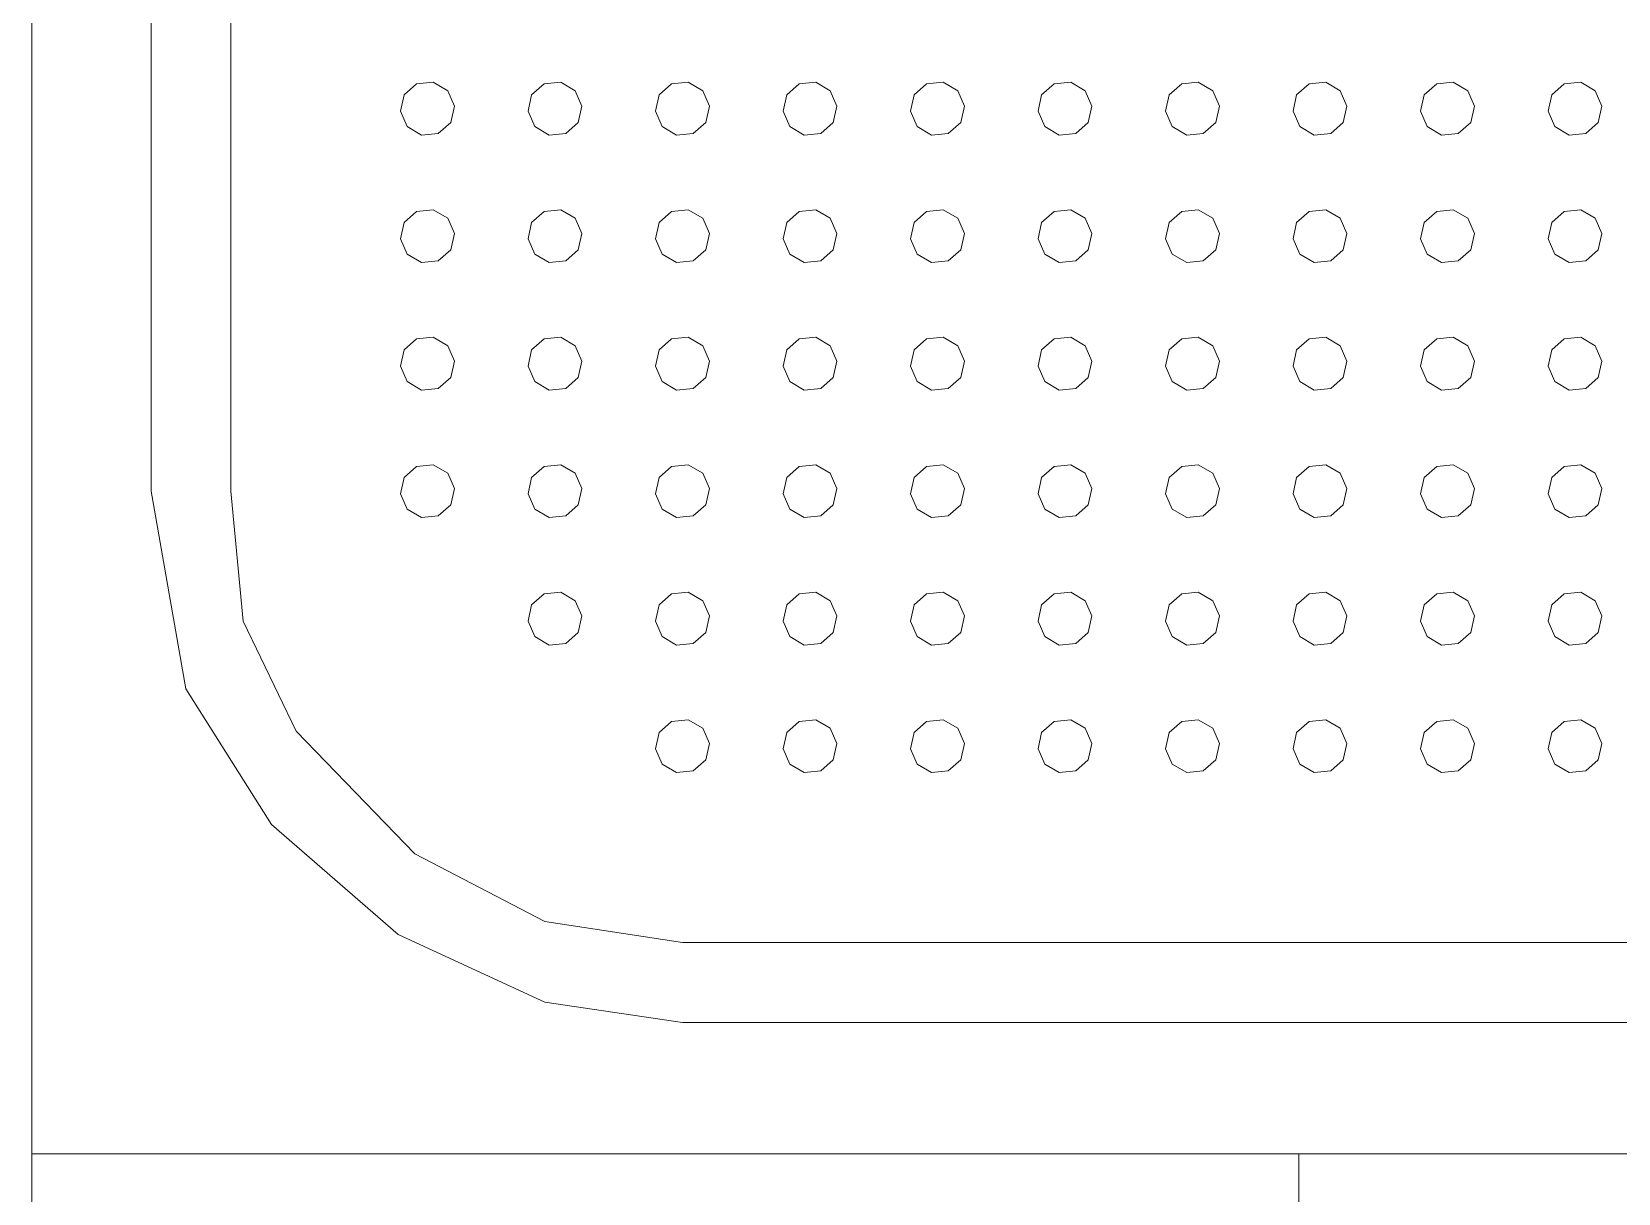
# Model space of a CAD drawing. Header units: millimetres. Extents: x -32 to 1412, y -324 to 2887.
# Drawn here: x 1032.841 to 1033.342, y 2057.147 to 2057.513 of the extents above; entities that cross this region are included whole.
import ezdxf

# ---------------------------------------------------------------- set-up
doc = ezdxf.new("R2010")
doc.units = ezdxf.units.MM
doc.header["$LTSCALE"] = 0.5
doc.layers.add('arquitetura', color=252, linetype='CONTINUOUS', lineweight=5)

msp = doc.modelspace()

# ---------------------------------------------------------------- linework, layer by layer
at = {"layer": 'arquitetura', "color": 252}
for p, q in [((1032.84123, 2057.90913), (1032.84123, 2056.20913)), ((1032.84123, 2057.90913), (1032.84123, 2057.15913)), ((1032.84123, 2057.15913), (1032.84123, 2057.90913)), ((1032.87895, 2057.3683), (1032.87895, 2057.85884)), ((1032.90411, 2057.3683), (1032.90411, 2057.83368)), ((1032.9588, 2057.49337), (1032.96274, 2057.49687)), ((1032.96274, 2057.49687), (1032.968, 2057.49738)), ((1032.968, 2057.49738), (1032.97254, 2057.49471)), ((1032.99905, 2057.49337), (1033.00299, 2057.49687)), ((1033.00299, 2057.49687), (1033.00824, 2057.49738)), ((1033.00824, 2057.49738), (1033.01279, 2057.49471)), ((1033.0393, 2057.49337), (1033.04324, 2057.49687)), ((1033.04324, 2057.49687), (1033.04849, 2057.49738)), ((1033.04849, 2057.49738), (1033.05304, 2057.49471)), ((1033.07955, 2057.49337), (1033.08349, 2057.49687)), ((1033.08349, 2057.49687), (1033.08874, 2057.49738)), ((1033.08874, 2057.49738), (1033.09329, 2057.49471)), ((1033.11979, 2057.49337), (1033.12374, 2057.49687)), ((1033.12374, 2057.49687), (1033.12899, 2057.49738)), ((1033.12899, 2057.49738), (1033.13354, 2057.49471)), ((1033.16004, 2057.49337), (1033.16399, 2057.49687)), ((1033.16399, 2057.49687), (1033.16924, 2057.49738)), ((1033.16924, 2057.49738), (1033.17379, 2057.49471)), ((1033.20029, 2057.49337), (1033.20424, 2057.49687)), ((1033.20424, 2057.49687), (1033.20949, 2057.49738)), ((1033.20949, 2057.49738), (1033.21404, 2057.49471)), ((1033.24054, 2057.49337), (1033.24449, 2057.49687)), ((1033.24449, 2057.49687), (1033.24974, 2057.49738)), ((1033.24974, 2057.49738), (1033.25429, 2057.49471)), ((1033.28079, 2057.49337), (1033.28474, 2057.49687)), ((1033.28474, 2057.49687), (1033.28999, 2057.49738)), ((1033.28999, 2057.49738), (1033.29454, 2057.49471)), ((1033.32104, 2057.49337), (1033.32499, 2057.49687)), ((1033.32499, 2057.49687), (1033.33024, 2057.49738)), ((1033.33024, 2057.49738), (1033.33479, 2057.49471)), ((1032.95766, 2057.48822), (1032.9588, 2057.49337)), ((1032.97254, 2057.49471), (1032.97465, 2057.48987)), ((1032.99791, 2057.48822), (1032.99905, 2057.49337)), ((1033.01279, 2057.49471), (1033.0149, 2057.48987)), ((1033.03816, 2057.48822), (1033.0393, 2057.49337)), ((1033.05304, 2057.49471), (1033.05515, 2057.48987)), ((1033.07841, 2057.48822), (1033.07955, 2057.49337)), ((1033.09329, 2057.49471), (1033.0954, 2057.48987)), ((1033.11866, 2057.48822), (1033.11979, 2057.49337)), ((1033.13354, 2057.49471), (1033.13565, 2057.48987)), ((1033.15891, 2057.48822), (1033.16004, 2057.49337)), ((1033.17379, 2057.49471), (1033.1759, 2057.48987)), ((1033.19916, 2057.48822), (1033.20029, 2057.49337)), ((1033.21404, 2057.49471), (1033.21615, 2057.48987)), ((1033.23941, 2057.48822), (1033.24054, 2057.49337)), ((1033.25429, 2057.49471), (1033.2564, 2057.48987)), ((1033.27966, 2057.48822), (1033.28079, 2057.49337)), ((1033.29454, 2057.49471), (1033.29665, 2057.48987)), ((1033.31991, 2057.48822), (1033.32104, 2057.49337)), ((1033.33479, 2057.49471), (1033.3369, 2057.48987)), ((1032.95977, 2057.48338), (1032.95766, 2057.48822)), ((1032.97465, 2057.48987), (1032.97352, 2057.48472)), ((1033.00002, 2057.48338), (1032.99791, 2057.48822)), ((1033.0149, 2057.48987), (1033.01377, 2057.48472)), ((1033.04027, 2057.48338), (1033.03816, 2057.48822)), ((1033.05515, 2057.48987), (1033.05402, 2057.48472)), ((1033.08052, 2057.48338), (1033.07841, 2057.48822)), ((1033.0954, 2057.48987), (1033.09427, 2057.48472)), ((1033.12077, 2057.48338), (1033.11866, 2057.48822)), ((1033.13565, 2057.48987), (1033.13452, 2057.48472)), ((1033.16102, 2057.48338), (1033.15891, 2057.48822)), ((1033.1759, 2057.48987), (1033.17476, 2057.48472)), ((1033.20127, 2057.48338), (1033.19916, 2057.48822)), ((1033.21615, 2057.48987), (1033.21501, 2057.48472)), ((1033.24152, 2057.48338), (1033.23941, 2057.48822)), ((1033.2564, 2057.48987), (1033.25526, 2057.48472)), ((1033.28177, 2057.48338), (1033.27966, 2057.48822)), ((1033.29665, 2057.48987), (1033.29551, 2057.48472)), ((1033.32202, 2057.48338), (1033.31991, 2057.48822)), ((1033.3369, 2057.48987), (1033.33576, 2057.48472)), ((1032.96432, 2057.48071), (1032.95977, 2057.48338)), ((1032.96957, 2057.48122), (1032.96432, 2057.48071)), ((1032.97352, 2057.48472), (1032.96957, 2057.48122)), ((1033.00457, 2057.48071), (1033.00002, 2057.48338)), ((1033.00982, 2057.48122), (1033.00457, 2057.48071)), ((1033.01377, 2057.48472), (1033.00982, 2057.48122)), ((1033.04482, 2057.48071), (1033.04027, 2057.48338)), ((1033.05007, 2057.48122), (1033.04482, 2057.48071)), ((1033.05402, 2057.48472), (1033.05007, 2057.48122)), ((1033.08507, 2057.48071), (1033.08052, 2057.48338)), ((1033.09032, 2057.48122), (1033.08507, 2057.48071)), ((1033.09427, 2057.48472), (1033.09032, 2057.48122)), ((1033.12532, 2057.48071), (1033.12077, 2057.48338)), ((1033.13057, 2057.48122), (1033.12532, 2057.48071)), ((1033.13452, 2057.48472), (1033.13057, 2057.48122)), ((1033.16557, 2057.48071), (1033.16102, 2057.48338)), ((1033.17082, 2057.48122), (1033.16557, 2057.48071)), ((1033.17476, 2057.48472), (1033.17082, 2057.48122)), ((1033.20582, 2057.48071), (1033.20127, 2057.48338)), ((1033.21107, 2057.48122), (1033.20582, 2057.48071)), ((1033.21501, 2057.48472), (1033.21107, 2057.48122)), ((1033.24607, 2057.48071), (1033.24152, 2057.48338)), ((1033.25132, 2057.48122), (1033.24607, 2057.48071)), ((1033.25526, 2057.48472), (1033.25132, 2057.48122)), ((1033.28631, 2057.48071), (1033.28177, 2057.48338)), ((1033.29157, 2057.48122), (1033.28631, 2057.48071)), ((1033.29551, 2057.48472), (1033.29157, 2057.48122)), ((1033.32656, 2057.48071), (1033.32202, 2057.48338)), ((1033.33181, 2057.48122), (1033.32656, 2057.48071)), ((1033.33576, 2057.48472), (1033.33181, 2057.48122)), ((1032.9588, 2057.45312), (1032.96274, 2057.45662)), ((1032.96274, 2057.45662), (1032.968, 2057.45713)), ((1032.968, 2057.45713), (1032.97254, 2057.45446)), ((1032.99905, 2057.45312), (1033.00299, 2057.45662)), ((1033.00299, 2057.45662), (1033.00824, 2057.45713)), ((1033.00824, 2057.45713), (1033.01279, 2057.45446)), ((1033.0393, 2057.45312), (1033.04324, 2057.45662)), ((1033.04324, 2057.45662), (1033.04849, 2057.45713)), ((1033.04849, 2057.45713), (1033.05304, 2057.45446)), ((1033.07955, 2057.45312), (1033.08349, 2057.45662)), ((1033.08349, 2057.45662), (1033.08874, 2057.45713)), ((1033.08874, 2057.45713), (1033.09329, 2057.45446)), ((1033.11979, 2057.45312), (1033.12374, 2057.45662)), ((1033.12374, 2057.45662), (1033.12899, 2057.45713)), ((1033.12899, 2057.45713), (1033.13354, 2057.45446)), ((1033.16004, 2057.45312), (1033.16399, 2057.45662)), ((1033.16399, 2057.45662), (1033.16924, 2057.45713)), ((1033.16924, 2057.45713), (1033.17379, 2057.45446)), ((1033.20029, 2057.45312), (1033.20424, 2057.45662)), ((1033.20424, 2057.45662), (1033.20949, 2057.45713)), ((1033.20949, 2057.45713), (1033.21404, 2057.45446)), ((1033.24054, 2057.45312), (1033.24449, 2057.45662)), ((1033.24449, 2057.45662), (1033.24974, 2057.45713)), ((1033.24974, 2057.45713), (1033.25429, 2057.45446)), ((1033.28079, 2057.45312), (1033.28474, 2057.45662)), ((1033.28474, 2057.45662), (1033.28999, 2057.45713)), ((1033.28999, 2057.45713), (1033.29454, 2057.45446)), ((1033.32104, 2057.45312), (1033.32499, 2057.45662)), ((1033.32499, 2057.45662), (1033.33024, 2057.45713)), ((1033.33024, 2057.45713), (1033.33479, 2057.45446)), ((1032.95766, 2057.44797), (1032.9588, 2057.45312)), ((1032.97254, 2057.45446), (1032.97465, 2057.44962)), ((1032.99791, 2057.44797), (1032.99905, 2057.45312)), ((1033.01279, 2057.45446), (1033.0149, 2057.44962)), ((1033.03816, 2057.44797), (1033.0393, 2057.45312)), ((1033.05304, 2057.45446), (1033.05515, 2057.44962)), ((1033.07841, 2057.44797), (1033.07955, 2057.45312)), ((1033.09329, 2057.45446), (1033.0954, 2057.44962)), ((1033.11866, 2057.44797), (1033.11979, 2057.45312)), ((1033.13354, 2057.45446), (1033.13565, 2057.44962)), ((1033.15891, 2057.44797), (1033.16004, 2057.45312)), ((1033.17379, 2057.45446), (1033.1759, 2057.44962)), ((1033.19916, 2057.44797), (1033.20029, 2057.45312)), ((1033.21404, 2057.45446), (1033.21615, 2057.44962)), ((1033.23941, 2057.44797), (1033.24054, 2057.45312)), ((1033.25429, 2057.45446), (1033.2564, 2057.44962)), ((1033.27966, 2057.44797), (1033.28079, 2057.45312)), ((1033.29454, 2057.45446), (1033.29665, 2057.44962)), ((1033.31991, 2057.44797), (1033.32104, 2057.45312)), ((1033.33479, 2057.45446), (1033.3369, 2057.44962)), ((1032.95977, 2057.44313), (1032.95766, 2057.44797)), ((1032.97465, 2057.44962), (1032.97352, 2057.44447)), ((1033.00002, 2057.44313), (1032.99791, 2057.44797)), ((1033.0149, 2057.44962), (1033.01377, 2057.44447)), ((1033.04027, 2057.44313), (1033.03816, 2057.44797)), ((1033.05515, 2057.44962), (1033.05402, 2057.44447)), ((1033.08052, 2057.44313), (1033.07841, 2057.44797)), ((1033.0954, 2057.44962), (1033.09427, 2057.44447)), ((1033.12077, 2057.44313), (1033.11866, 2057.44797)), ((1033.13565, 2057.44962), (1033.13452, 2057.44447)), ((1033.16102, 2057.44313), (1033.15891, 2057.44797)), ((1033.1759, 2057.44962), (1033.17476, 2057.44447)), ((1033.20127, 2057.44313), (1033.19916, 2057.44797)), ((1033.21615, 2057.44962), (1033.21501, 2057.44447)), ((1033.24152, 2057.44313), (1033.23941, 2057.44797)), ((1033.2564, 2057.44962), (1033.25526, 2057.44447)), ((1033.28177, 2057.44313), (1033.27966, 2057.44797)), ((1033.29665, 2057.44962), (1033.29551, 2057.44447)), ((1033.32202, 2057.44313), (1033.31991, 2057.44797)), ((1033.3369, 2057.44962), (1033.33576, 2057.44447)), ((1032.96432, 2057.44046), (1032.95977, 2057.44313)), ((1032.96957, 2057.44097), (1032.96432, 2057.44046)), ((1032.97352, 2057.44447), (1032.96957, 2057.44097)), ((1033.00457, 2057.44046), (1033.00002, 2057.44313)), ((1033.00982, 2057.44097), (1033.00457, 2057.44046)), ((1033.01377, 2057.44447), (1033.00982, 2057.44097)), ((1033.04482, 2057.44046), (1033.04027, 2057.44313)), ((1033.05007, 2057.44097), (1033.04482, 2057.44046)), ((1033.05402, 2057.44447), (1033.05007, 2057.44097)), ((1033.08507, 2057.44046), (1033.08052, 2057.44313)), ((1033.09032, 2057.44097), (1033.08507, 2057.44046)), ((1033.09427, 2057.44447), (1033.09032, 2057.44097)), ((1033.12532, 2057.44046), (1033.12077, 2057.44313)), ((1033.13057, 2057.44097), (1033.12532, 2057.44046)), ((1033.13452, 2057.44447), (1033.13057, 2057.44097)), ((1033.16557, 2057.44046), (1033.16102, 2057.44313)), ((1033.17082, 2057.44097), (1033.16557, 2057.44046)), ((1033.17476, 2057.44447), (1033.17082, 2057.44097)), ((1033.20582, 2057.44046), (1033.20127, 2057.44313)), ((1033.21107, 2057.44097), (1033.20582, 2057.44046)), ((1033.21501, 2057.44447), (1033.21107, 2057.44097)), ((1033.24607, 2057.44046), (1033.24152, 2057.44313)), ((1033.25132, 2057.44097), (1033.24607, 2057.44046)), ((1033.25526, 2057.44447), (1033.25132, 2057.44097)), ((1033.28631, 2057.44046), (1033.28177, 2057.44313)), ((1033.29157, 2057.44097), (1033.28631, 2057.44046)), ((1033.29551, 2057.44447), (1033.29157, 2057.44097)), ((1033.32656, 2057.44046), (1033.32202, 2057.44313)), ((1033.33181, 2057.44097), (1033.32656, 2057.44046)), ((1033.33576, 2057.44447), (1033.33181, 2057.44097)), ((1032.9588, 2057.41287), (1032.96274, 2057.41637)), ((1032.96274, 2057.41637), (1032.968, 2057.41688)), ((1032.968, 2057.41688), (1032.97254, 2057.41421)), ((1032.99905, 2057.41287), (1033.00299, 2057.41637)), ((1033.00299, 2057.41637), (1033.00824, 2057.41688)), ((1033.00824, 2057.41688), (1033.01279, 2057.41421)), ((1033.0393, 2057.41287), (1033.04324, 2057.41637)), ((1033.04324, 2057.41637), (1033.04849, 2057.41688)), ((1033.04849, 2057.41688), (1033.05304, 2057.41421)), ((1033.07955, 2057.41287), (1033.08349, 2057.41637)), ((1033.08349, 2057.41637), (1033.08874, 2057.41688)), ((1033.08874, 2057.41688), (1033.09329, 2057.41421)), ((1033.11979, 2057.41287), (1033.12374, 2057.41637)), ((1033.12374, 2057.41637), (1033.12899, 2057.41688)), ((1033.12899, 2057.41688), (1033.13354, 2057.41421)), ((1033.16004, 2057.41287), (1033.16399, 2057.41637)), ((1033.16399, 2057.41637), (1033.16924, 2057.41688)), ((1033.16924, 2057.41688), (1033.17379, 2057.41421)), ((1033.20029, 2057.41287), (1033.20424, 2057.41637)), ((1033.20424, 2057.41637), (1033.20949, 2057.41688)), ((1033.20949, 2057.41688), (1033.21404, 2057.41421)), ((1033.24054, 2057.41287), (1033.24449, 2057.41637)), ((1033.24449, 2057.41637), (1033.24974, 2057.41688)), ((1033.24974, 2057.41688), (1033.25429, 2057.41421)), ((1033.28079, 2057.41287), (1033.28474, 2057.41637)), ((1033.28474, 2057.41637), (1033.28999, 2057.41688)), ((1033.28999, 2057.41688), (1033.29454, 2057.41421)), ((1033.32104, 2057.41287), (1033.32499, 2057.41637)), ((1033.32499, 2057.41637), (1033.33024, 2057.41688)), ((1033.33024, 2057.41688), (1033.33479, 2057.41421)), ((1032.95766, 2057.40772), (1032.9588, 2057.41287)), ((1032.97254, 2057.41421), (1032.97465, 2057.40938)), ((1032.99791, 2057.40772), (1032.99905, 2057.41287)), ((1033.01279, 2057.41421), (1033.0149, 2057.40938)), ((1033.03816, 2057.40772), (1033.0393, 2057.41287)), ((1033.05304, 2057.41421), (1033.05515, 2057.40938)), ((1033.07841, 2057.40772), (1033.07955, 2057.41287)), ((1033.09329, 2057.41421), (1033.0954, 2057.40938)), ((1033.11866, 2057.40772), (1033.11979, 2057.41287)), ((1033.13354, 2057.41421), (1033.13565, 2057.40938)), ((1033.15891, 2057.40772), (1033.16004, 2057.41287)), ((1033.17379, 2057.41421), (1033.1759, 2057.40938)), ((1033.19916, 2057.40772), (1033.20029, 2057.41287)), ((1033.21404, 2057.41421), (1033.21615, 2057.40938)), ((1033.23941, 2057.40772), (1033.24054, 2057.41287)), ((1033.25429, 2057.41421), (1033.2564, 2057.40938)), ((1033.27966, 2057.40772), (1033.28079, 2057.41287)), ((1033.29454, 2057.41421), (1033.29665, 2057.40938)), ((1033.31991, 2057.40772), (1033.32104, 2057.41287)), ((1033.33479, 2057.41421), (1033.3369, 2057.40938)), ((1032.95977, 2057.40288), (1032.95766, 2057.40772)), ((1032.97465, 2057.40938), (1032.97352, 2057.40422)), ((1033.00002, 2057.40288), (1032.99791, 2057.40772)), ((1033.0149, 2057.40938), (1033.01377, 2057.40422)), ((1033.04027, 2057.40288), (1033.03816, 2057.40772)), ((1033.05515, 2057.40938), (1033.05402, 2057.40422)), ((1033.08052, 2057.40288), (1033.07841, 2057.40772)), ((1033.0954, 2057.40938), (1033.09427, 2057.40422)), ((1033.12077, 2057.40288), (1033.11866, 2057.40772)), ((1033.13565, 2057.40938), (1033.13452, 2057.40422)), ((1033.16102, 2057.40288), (1033.15891, 2057.40772)), ((1033.1759, 2057.40938), (1033.17476, 2057.40422)), ((1033.20127, 2057.40288), (1033.19916, 2057.40772)), ((1033.21615, 2057.40938), (1033.21501, 2057.40422)), ((1033.24152, 2057.40288), (1033.23941, 2057.40772)), ((1033.2564, 2057.40938), (1033.25526, 2057.40422)), ((1033.28177, 2057.40288), (1033.27966, 2057.40772)), ((1033.29665, 2057.40938), (1033.29551, 2057.40422)), ((1033.32202, 2057.40288), (1033.31991, 2057.40772)), ((1033.3369, 2057.40938), (1033.33576, 2057.40422)), ((1032.96432, 2057.40021), (1032.95977, 2057.40288)), ((1032.96957, 2057.40072), (1032.96432, 2057.40021)), ((1032.97352, 2057.40422), (1032.96957, 2057.40072)), ((1033.00457, 2057.40021), (1033.00002, 2057.40288)), ((1033.00982, 2057.40072), (1033.00457, 2057.40021)), ((1033.01377, 2057.40422), (1033.00982, 2057.40072)), ((1033.04482, 2057.40021), (1033.04027, 2057.40288)), ((1033.05007, 2057.40072), (1033.04482, 2057.40021)), ((1033.05402, 2057.40422), (1033.05007, 2057.40072)), ((1033.08507, 2057.40021), (1033.08052, 2057.40288)), ((1033.09032, 2057.40072), (1033.08507, 2057.40021)), ((1033.09427, 2057.40422), (1033.09032, 2057.40072)), ((1033.12532, 2057.40021), (1033.12077, 2057.40288)), ((1033.13057, 2057.40072), (1033.12532, 2057.40021)), ((1033.13452, 2057.40422), (1033.13057, 2057.40072)), ((1033.16557, 2057.40021), (1033.16102, 2057.40288)), ((1033.17082, 2057.40072), (1033.16557, 2057.40021)), ((1033.17476, 2057.40422), (1033.17082, 2057.40072)), ((1033.20582, 2057.40021), (1033.20127, 2057.40288)), ((1033.21107, 2057.40072), (1033.20582, 2057.40021)), ((1033.21501, 2057.40422), (1033.21107, 2057.40072)), ((1033.24607, 2057.40021), (1033.24152, 2057.40288)), ((1033.25132, 2057.40072), (1033.24607, 2057.40021)), ((1033.25526, 2057.40422), (1033.25132, 2057.40072)), ((1033.28631, 2057.40021), (1033.28177, 2057.40288)), ((1033.29157, 2057.40072), (1033.28631, 2057.40021)), ((1033.29551, 2057.40422), (1033.29157, 2057.40072)), ((1033.32656, 2057.40021), (1033.32202, 2057.40288)), ((1033.33181, 2057.40072), (1033.32656, 2057.40021)), ((1033.33576, 2057.40422), (1033.33181, 2057.40072)), ((1032.9588, 2057.37262), (1032.96274, 2057.37612)), ((1032.96274, 2057.37612), (1032.968, 2057.37663)), ((1032.968, 2057.37663), (1032.97254, 2057.37396)), ((1032.99905, 2057.37262), (1033.00299, 2057.37612)), ((1033.00299, 2057.37612), (1033.00824, 2057.37663)), ((1033.00824, 2057.37663), (1033.01279, 2057.37396)), ((1033.0393, 2057.37262), (1033.04324, 2057.37612)), ((1033.04324, 2057.37612), (1033.04849, 2057.37663)), ((1033.04849, 2057.37663), (1033.05304, 2057.37396)), ((1033.07955, 2057.37262), (1033.08349, 2057.37612)), ((1033.08349, 2057.37612), (1033.08874, 2057.37663)), ((1033.08874, 2057.37663), (1033.09329, 2057.37396)), ((1033.11979, 2057.37262), (1033.12374, 2057.37612)), ((1033.12374, 2057.37612), (1033.12899, 2057.37663)), ((1033.12899, 2057.37663), (1033.13354, 2057.37396)), ((1033.16004, 2057.37262), (1033.16399, 2057.37612)), ((1033.16399, 2057.37612), (1033.16924, 2057.37663)), ((1033.16924, 2057.37663), (1033.17379, 2057.37396)), ((1033.20029, 2057.37262), (1033.20424, 2057.37612)), ((1033.20424, 2057.37612), (1033.20949, 2057.37663)), ((1033.20949, 2057.37663), (1033.21404, 2057.37396)), ((1033.24054, 2057.37262), (1033.24449, 2057.37612)), ((1033.24449, 2057.37612), (1033.24974, 2057.37663)), ((1033.24974, 2057.37663), (1033.25429, 2057.37396)), ((1033.28079, 2057.37262), (1033.28474, 2057.37612)), ((1033.28474, 2057.37612), (1033.28999, 2057.37663)), ((1033.28999, 2057.37663), (1033.29454, 2057.37396)), ((1033.32104, 2057.37262), (1033.32499, 2057.37612)), ((1033.32499, 2057.37612), (1033.33024, 2057.37663)), ((1033.33024, 2057.37663), (1033.33479, 2057.37396)), ((1032.95766, 2057.36747), (1032.9588, 2057.37262)), ((1032.97254, 2057.37396), (1032.97465, 2057.36913)), ((1032.99791, 2057.36747), (1032.99905, 2057.37262)), ((1033.01279, 2057.37396), (1033.0149, 2057.36913)), ((1033.03816, 2057.36747), (1033.0393, 2057.37262)), ((1033.05304, 2057.37396), (1033.05515, 2057.36913)), ((1033.07841, 2057.36747), (1033.07955, 2057.37262)), ((1033.09329, 2057.37396), (1033.0954, 2057.36913)), ((1033.11866, 2057.36747), (1033.11979, 2057.37262)), ((1033.13354, 2057.37396), (1033.13565, 2057.36913)), ((1033.15891, 2057.36747), (1033.16004, 2057.37262)), ((1033.17379, 2057.37396), (1033.1759, 2057.36913)), ((1033.19916, 2057.36747), (1033.20029, 2057.37262)), ((1033.21404, 2057.37396), (1033.21615, 2057.36913)), ((1033.23941, 2057.36747), (1033.24054, 2057.37262)), ((1033.25429, 2057.37396), (1033.2564, 2057.36913)), ((1033.27966, 2057.36747), (1033.28079, 2057.37262)), ((1033.29454, 2057.37396), (1033.29665, 2057.36913)), ((1033.31991, 2057.36747), (1033.32104, 2057.37262)), ((1033.33479, 2057.37396), (1033.3369, 2057.36913)), ((1032.8899, 2057.30585), (1032.87895, 2057.3683)), ((1032.90795, 2057.32722), (1032.90411, 2057.3683)), ((1032.95977, 2057.36263), (1032.95766, 2057.36747)), ((1032.97465, 2057.36913), (1032.97352, 2057.36397)), ((1033.00002, 2057.36263), (1032.99791, 2057.36747)), ((1033.0149, 2057.36913), (1033.01377, 2057.36397)), ((1033.04027, 2057.36263), (1033.03816, 2057.36747)), ((1033.05515, 2057.36913), (1033.05402, 2057.36397)), ((1033.08052, 2057.36263), (1033.07841, 2057.36747)), ((1033.0954, 2057.36913), (1033.09427, 2057.36397)), ((1033.12077, 2057.36263), (1033.11866, 2057.36747)), ((1033.13565, 2057.36913), (1033.13452, 2057.36397)), ((1033.16102, 2057.36263), (1033.15891, 2057.36747)), ((1033.1759, 2057.36913), (1033.17476, 2057.36397)), ((1033.20127, 2057.36263), (1033.19916, 2057.36747)), ((1033.21615, 2057.36913), (1033.21501, 2057.36397)), ((1033.24152, 2057.36263), (1033.23941, 2057.36747)), ((1033.2564, 2057.36913), (1033.25526, 2057.36397)), ((1033.28177, 2057.36263), (1033.27966, 2057.36747)), ((1033.29665, 2057.36913), (1033.29551, 2057.36397)), ((1033.32202, 2057.36263), (1033.31991, 2057.36747)), ((1033.3369, 2057.36913), (1033.33576, 2057.36397)), ((1032.96432, 2057.35996), (1032.95977, 2057.36263)), ((1032.96957, 2057.36047), (1032.96432, 2057.35996)), ((1032.97352, 2057.36397), (1032.96957, 2057.36047)), ((1033.00457, 2057.35996), (1033.00002, 2057.36263)), ((1033.00982, 2057.36047), (1033.00457, 2057.35996)), ((1033.01377, 2057.36397), (1033.00982, 2057.36047)), ((1033.04482, 2057.35996), (1033.04027, 2057.36263)), ((1033.05007, 2057.36047), (1033.04482, 2057.35996)), ((1033.05402, 2057.36397), (1033.05007, 2057.36047)), ((1033.08507, 2057.35996), (1033.08052, 2057.36263)), ((1033.09032, 2057.36047), (1033.08507, 2057.35996)), ((1033.09427, 2057.36397), (1033.09032, 2057.36047)), ((1033.12532, 2057.35996), (1033.12077, 2057.36263)), ((1033.13057, 2057.36047), (1033.12532, 2057.35996)), ((1033.13452, 2057.36397), (1033.13057, 2057.36047)), ((1033.16557, 2057.35996), (1033.16102, 2057.36263)), ((1033.17082, 2057.36047), (1033.16557, 2057.35996)), ((1033.17476, 2057.36397), (1033.17082, 2057.36047)), ((1033.20582, 2057.35996), (1033.20127, 2057.36263)), ((1033.21107, 2057.36047), (1033.20582, 2057.35996)), ((1033.21501, 2057.36397), (1033.21107, 2057.36047)), ((1033.24607, 2057.35996), (1033.24152, 2057.36263)), ((1033.25132, 2057.36047), (1033.24607, 2057.35996)), ((1033.25526, 2057.36397), (1033.25132, 2057.36047)), ((1033.28631, 2057.35996), (1033.28177, 2057.36263)), ((1033.29157, 2057.36047), (1033.28631, 2057.35996)), ((1033.29551, 2057.36397), (1033.29157, 2057.36047)), ((1033.32656, 2057.35996), (1033.32202, 2057.36263)), ((1033.33181, 2057.36047), (1033.32656, 2057.35996)), ((1033.33576, 2057.36397), (1033.33181, 2057.36047)), ((1032.99905, 2057.33237), (1033.00299, 2057.33587)), ((1033.00299, 2057.33587), (1033.00824, 2057.33638)), ((1033.00824, 2057.33638), (1033.01279, 2057.33371)), ((1033.0393, 2057.33237), (1033.04324, 2057.33587)), ((1033.04324, 2057.33587), (1033.04849, 2057.33638)), ((1033.04849, 2057.33638), (1033.05304, 2057.33371)), ((1033.07955, 2057.33237), (1033.08349, 2057.33587)), ((1033.08349, 2057.33587), (1033.08874, 2057.33638)), ((1033.08874, 2057.33638), (1033.09329, 2057.33371)), ((1033.11979, 2057.33237), (1033.12374, 2057.33587)), ((1033.12374, 2057.33587), (1033.12899, 2057.33638)), ((1033.12899, 2057.33638), (1033.13354, 2057.33371)), ((1033.16004, 2057.33237), (1033.16399, 2057.33587)), ((1033.16399, 2057.33587), (1033.16924, 2057.33638)), ((1033.16924, 2057.33638), (1033.17379, 2057.33371)), ((1033.20029, 2057.33237), (1033.20424, 2057.33587)), ((1033.20424, 2057.33587), (1033.20949, 2057.33638)), ((1033.20949, 2057.33638), (1033.21404, 2057.33371)), ((1033.24054, 2057.33237), (1033.24449, 2057.33587)), ((1033.24449, 2057.33587), (1033.24974, 2057.33638)), ((1033.24974, 2057.33638), (1033.25429, 2057.33371)), ((1033.28079, 2057.33237), (1033.28474, 2057.33587)), ((1033.28474, 2057.33587), (1033.28999, 2057.33638)), ((1033.28999, 2057.33638), (1033.29454, 2057.33371)), ((1033.32104, 2057.33237), (1033.32499, 2057.33587)), ((1033.32499, 2057.33587), (1033.33024, 2057.33638)), ((1033.33024, 2057.33638), (1033.33479, 2057.33371)), ((1032.99791, 2057.32722), (1032.99905, 2057.33237)), ((1033.01279, 2057.33371), (1033.0149, 2057.32888)), ((1033.03816, 2057.32722), (1033.0393, 2057.33237)), ((1033.05304, 2057.33371), (1033.05515, 2057.32888)), ((1033.07841, 2057.32722), (1033.07955, 2057.33237)), ((1033.09329, 2057.33371), (1033.0954, 2057.32888)), ((1033.11866, 2057.32722), (1033.11979, 2057.33237)), ((1033.13354, 2057.33371), (1033.13565, 2057.32888)), ((1033.15891, 2057.32722), (1033.16004, 2057.33237)), ((1033.17379, 2057.33371), (1033.1759, 2057.32888)), ((1033.19916, 2057.32722), (1033.20029, 2057.33237)), ((1033.21404, 2057.33371), (1033.21615, 2057.32888)), ((1033.23941, 2057.32722), (1033.24054, 2057.33237)), ((1033.25429, 2057.33371), (1033.2564, 2057.32888)), ((1033.27966, 2057.32722), (1033.28079, 2057.33237)), ((1033.29454, 2057.33371), (1033.29665, 2057.32888)), ((1033.31991, 2057.32722), (1033.32104, 2057.33237)), ((1033.33479, 2057.33371), (1033.3369, 2057.32888)), ((1032.92473, 2057.29255), (1032.90795, 2057.32722)), ((1033.00002, 2057.32238), (1032.99791, 2057.32722)), ((1033.0149, 2057.32888), (1033.01377, 2057.32372)), ((1033.04027, 2057.32238), (1033.03816, 2057.32722)), ((1033.05515, 2057.32888), (1033.05402, 2057.32372)), ((1033.08052, 2057.32238), (1033.07841, 2057.32722)), ((1033.0954, 2057.32888), (1033.09427, 2057.32372)), ((1033.12077, 2057.32238), (1033.11866, 2057.32722)), ((1033.13565, 2057.32888), (1033.13452, 2057.32372)), ((1033.16102, 2057.32238), (1033.15891, 2057.32722)), ((1033.1759, 2057.32888), (1033.17476, 2057.32372)), ((1033.20127, 2057.32238), (1033.19916, 2057.32722)), ((1033.21615, 2057.32888), (1033.21501, 2057.32372)), ((1033.24152, 2057.32238), (1033.23941, 2057.32722)), ((1033.2564, 2057.32888), (1033.25526, 2057.32372)), ((1033.28177, 2057.32238), (1033.27966, 2057.32722)), ((1033.29665, 2057.32888), (1033.29551, 2057.32372)), ((1033.32202, 2057.32238), (1033.31991, 2057.32722)), ((1033.3369, 2057.32888), (1033.33576, 2057.32372)), ((1033.00457, 2057.31971), (1033.00002, 2057.32238)), ((1033.00982, 2057.32022), (1033.00457, 2057.31971)), ((1033.01377, 2057.32372), (1033.00982, 2057.32022)), ((1033.04482, 2057.31971), (1033.04027, 2057.32238)), ((1033.05007, 2057.32022), (1033.04482, 2057.31971)), ((1033.05402, 2057.32372), (1033.05007, 2057.32022)), ((1033.08507, 2057.31971), (1033.08052, 2057.32238)), ((1033.09032, 2057.32022), (1033.08507, 2057.31971)), ((1033.09427, 2057.32372), (1033.09032, 2057.32022)), ((1033.12532, 2057.31971), (1033.12077, 2057.32238)), ((1033.13057, 2057.32022), (1033.12532, 2057.31971)), ((1033.13452, 2057.32372), (1033.13057, 2057.32022)), ((1033.16557, 2057.31971), (1033.16102, 2057.32238)), ((1033.17082, 2057.32022), (1033.16557, 2057.31971)), ((1033.17476, 2057.32372), (1033.17082, 2057.32022)), ((1033.20582, 2057.31971), (1033.20127, 2057.32238)), ((1033.21107, 2057.32022), (1033.20582, 2057.31971)), ((1033.21501, 2057.32372), (1033.21107, 2057.32022)), ((1033.24607, 2057.31971), (1033.24152, 2057.32238)), ((1033.25132, 2057.32022), (1033.24607, 2057.31971)), ((1033.25526, 2057.32372), (1033.25132, 2057.32022)), ((1033.28631, 2057.31971), (1033.28177, 2057.32238)), ((1033.29157, 2057.32022), (1033.28631, 2057.31971)), ((1033.29551, 2057.32372), (1033.29157, 2057.32022)), ((1033.32656, 2057.31971), (1033.32202, 2057.32238)), ((1033.33181, 2057.32022), (1033.32656, 2057.31971)), ((1033.33576, 2057.32372), (1033.33181, 2057.32022)), ((1032.91692, 2057.2631), (1032.8899, 2057.30585)), ((1033.0393, 2057.29212), (1033.04324, 2057.29562)), ((1033.04324, 2057.29562), (1033.04849, 2057.29614)), ((1033.04849, 2057.29614), (1033.05304, 2057.29346)), ((1033.07955, 2057.29212), (1033.08349, 2057.29562)), ((1033.08349, 2057.29562), (1033.08874, 2057.29614)), ((1033.08874, 2057.29614), (1033.09329, 2057.29346)), ((1033.11979, 2057.29212), (1033.12374, 2057.29562)), ((1033.12374, 2057.29562), (1033.12899, 2057.29614)), ((1033.12899, 2057.29614), (1033.13354, 2057.29346)), ((1033.16004, 2057.29212), (1033.16399, 2057.29562)), ((1033.16399, 2057.29562), (1033.16924, 2057.29614)), ((1033.16924, 2057.29614), (1033.17379, 2057.29346)), ((1033.20029, 2057.29212), (1033.20424, 2057.29562)), ((1033.20424, 2057.29562), (1033.20949, 2057.29614)), ((1033.20949, 2057.29614), (1033.21404, 2057.29346)), ((1033.24054, 2057.29212), (1033.24449, 2057.29562)), ((1033.24449, 2057.29562), (1033.24974, 2057.29614)), ((1033.24974, 2057.29614), (1033.25429, 2057.29346)), ((1033.28079, 2057.29212), (1033.28474, 2057.29562)), ((1033.28474, 2057.29562), (1033.28999, 2057.29614)), ((1033.28999, 2057.29614), (1033.29454, 2057.29346)), ((1033.32104, 2057.29212), (1033.32499, 2057.29562)), ((1033.32499, 2057.29562), (1033.33024, 2057.29614)), ((1033.33024, 2057.29614), (1033.33479, 2057.29346)), ((1032.96212, 2057.25375), (1032.92473, 2057.29255)), ((1033.03816, 2057.28697), (1033.0393, 2057.29212)), ((1033.05304, 2057.29346), (1033.05515, 2057.28863)), ((1033.07841, 2057.28697), (1033.07955, 2057.29212)), ((1033.09329, 2057.29346), (1033.0954, 2057.28863)), ((1033.11866, 2057.28697), (1033.11979, 2057.29212)), ((1033.13354, 2057.29346), (1033.13565, 2057.28863)), ((1033.15891, 2057.28697), (1033.16004, 2057.29212)), ((1033.17379, 2057.29346), (1033.1759, 2057.28863)), ((1033.19916, 2057.28697), (1033.20029, 2057.29212)), ((1033.21404, 2057.29346), (1033.21615, 2057.28863)), ((1033.23941, 2057.28697), (1033.24054, 2057.29212)), ((1033.25429, 2057.29346), (1033.2564, 2057.28863)), ((1033.27966, 2057.28697), (1033.28079, 2057.29212)), ((1033.29454, 2057.29346), (1033.29665, 2057.28863)), ((1033.31991, 2057.28697), (1033.32104, 2057.29212)), ((1033.33479, 2057.29346), (1033.3369, 2057.28863)), ((1033.04027, 2057.28214), (1033.03816, 2057.28697)), ((1033.05515, 2057.28863), (1033.05402, 2057.28348)), ((1033.08052, 2057.28214), (1033.07841, 2057.28697)), ((1033.0954, 2057.28863), (1033.09427, 2057.28348)), ((1033.12077, 2057.28214), (1033.11866, 2057.28697)), ((1033.13565, 2057.28863), (1033.13452, 2057.28348)), ((1033.16102, 2057.28214), (1033.15891, 2057.28697)), ((1033.1759, 2057.28863), (1033.17476, 2057.28348)), ((1033.20127, 2057.28214), (1033.19916, 2057.28697)), ((1033.21615, 2057.28863), (1033.21501, 2057.28348)), ((1033.24152, 2057.28214), (1033.23941, 2057.28697)), ((1033.2564, 2057.28863), (1033.25526, 2057.28348)), ((1033.28177, 2057.28214), (1033.27966, 2057.28697)), ((1033.29665, 2057.28863), (1033.29551, 2057.28348)), ((1033.32202, 2057.28214), (1033.31991, 2057.28697)), ((1033.3369, 2057.28863), (1033.33576, 2057.28348)), ((1033.04482, 2057.27946), (1033.04027, 2057.28214)), ((1033.05007, 2057.27997), (1033.04482, 2057.27946)), ((1033.05402, 2057.28348), (1033.05007, 2057.27997)), ((1033.08507, 2057.27946), (1033.08052, 2057.28214)), ((1033.09032, 2057.27997), (1033.08507, 2057.27946)), ((1033.09427, 2057.28348), (1033.09032, 2057.27997)), ((1033.12532, 2057.27946), (1033.12077, 2057.28214)), ((1033.13057, 2057.27997), (1033.12532, 2057.27946)), ((1033.13452, 2057.28348), (1033.13057, 2057.27997)), ((1033.16557, 2057.27946), (1033.16102, 2057.28214)), ((1033.17082, 2057.27997), (1033.16557, 2057.27946)), ((1033.17476, 2057.28348), (1033.17082, 2057.27997)), ((1033.20582, 2057.27946), (1033.20127, 2057.28214)), ((1033.21107, 2057.27997), (1033.20582, 2057.27946)), ((1033.21501, 2057.28348), (1033.21107, 2057.27997)), ((1033.24607, 2057.27946), (1033.24152, 2057.28214)), ((1033.25132, 2057.27997), (1033.24607, 2057.27946)), ((1033.25526, 2057.28348), (1033.25132, 2057.27997)), ((1033.28631, 2057.27946), (1033.28177, 2057.28214)), ((1033.29157, 2057.27997), (1033.28631, 2057.27946)), ((1033.29551, 2057.28348), (1033.29157, 2057.27997)), ((1033.32656, 2057.27946), (1033.32202, 2057.28214)), ((1033.33181, 2057.27997), (1033.32656, 2057.27946)), ((1033.33576, 2057.28348), (1033.33181, 2057.27997)), ((1032.95687, 2057.22834), (1032.91692, 2057.2631)), ((1033.00323, 2057.23238), (1032.96212, 2057.25375)), ((1033.04666, 2057.22575), (1033.00323, 2057.23238)), ((1033.00323, 2057.20697), (1032.95687, 2057.22834)), ((1033.51204, 2057.22575), (1033.04666, 2057.22575)), ((1033.04666, 2057.20059), (1033.00323, 2057.20697)), ((1033.5372, 2057.20059), (1033.04666, 2057.20059)), ((1032.84123, 2057.15913), (1033.24123, 2057.15913)), ((1033.59123, 2057.15913), (1032.84123, 2057.15913)), ((1033.24123, 2057.00913), (1033.24123, 2057.15913))]:
    msp.add_line(p, q, dxfattribs=at)

doc.saveas('drawing.dxf')
